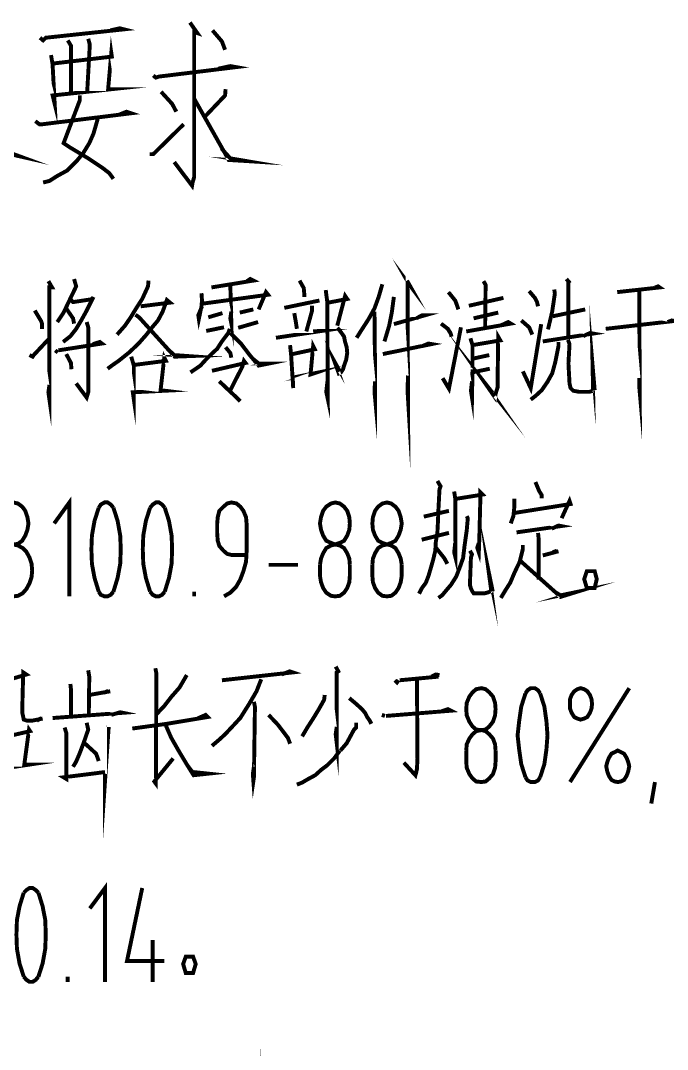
# Model space of a CAD drawing. Header units: millimetres. Extents: x -594 to 6367, y -2099 to 456.
# Drawn here: x -97.4 to -35.6, y -263.4 to -165.1 of the extents above; entities that cross this region are included whole.
import ezdxf

# ---------------------------------------------------------------- set-up
doc = ezdxf.new("R2010")
doc.units = ezdxf.units.MM
doc.layers.add('细实线层', color=7, linetype='Continuous', lineweight=18)

msp = doc.modelspace()

# ---------------------------------------------------------------- linework, layer by layer
at = {"layer": '细实线层', "color": 6, "const_width": 0.37488}
for points in [[(-95.55441334683289, -166.7341697665729), (-95.2533733468326, -166.9869297665729), (-95.00345334683286, -166.7341697665729), (-87.53709334683296, -165.9332897665729), (-87.9403733468325, -165.8338897665728), (-88.8406533468328, -166.032689766573)], [(-81.22661334683286, -165.2829297665729), (-80.52513334683269, -166.2854497665729), (-80.82617334683252, -166.1832097665729), (-80.82617334683252, -178.2560497665729), (-80.82617334683252, -179.1591697665729), (-80.82617334683252, -180.0594497665728), (-80.97669334683266, -180.5621297665729), (-81.02497334683264, -180.8631697665728), (-82.72897334683282, -178.6082097665728)], [(-79.07389334683282, -166.032689766573), (-78.17077334683287, -167.0863297665728), (-77.86973334683259, -167.8872097665728)], [(-94.5007733468328, -168.3870497665729), (-94.35025334683266, -169.2901697665728), (-94.15145334683254, -173.0474897665729), (-94.35025334683266, -172.2466097665729), (-88.69013334683265, -171.6445297665729), (-89.04229334683257, -171.6445297665729), (-88.74125334683274, -168.1882497665729), (-88.69013334683265, -168.5375697665729), (-94.2508533468326, -169.1907697665729)], [(-92.89901334683279, -166.9869297665729), (-92.5979733468325, -167.4867697665729), (-92.5979733468325, -172.1443697665729)], [(-90.94509334683286, -166.8364097665728), (-90.79457334683272, -167.3873697665729), (-91.04449334683247, -171.8944497665728)], [(-84.73401334683282, -170.3409697665729), (-84.48409334683262, -170.5426097665729), (-84.18305334683279, -170.4432097665729), (-76.81893334683261, -169.5400897665729), (-77.36989334683264, -169.4406897665729), (-78.52009334683268, -169.6906097665728)], [(-102.0154133468327, -170.1904497665729), (-99.05897334683274, -177.7050897665729), (-97.50833334683281, -178.0572497665729), (-99.01069334683277, -177.5062897665729), (-99.5616533468328, -176.4043697665729)], [(-83.98141334683257, -171.8944497665728), (-82.93061334683259, -173.0474897665729), (-82.5301733468327, -173.7972497665728)], [(-77.82145334683261, -171.6445297665729), (-77.86973334683259, -172.2466097665729), (-79.77253334683243, -174.2488097665729)], [(-91.74597334683264, -172.2466097665729), (-91.74597334683264, -172.695329766573), (-93.29945334683268, -176.8048097665728), (-92.69737334683256, -177.2052497665729), (-90.94509334683286, -178.2560497665729), (-89.5932533468326, -179.1591697665729), (-88.94005334683285, -179.6590097665729), (-88.53961334683251, -180.2099697665728)], [(-80.82617334683252, -172.5476497665729), (-77.52041334683278, -178.4065697665728), (-75.86753334683269, -178.5088097665729), (-77.36989334683264, -178.2560497665729), (-78.22189334683296, -177.3046497665729)], [(-96.00313334683275, -174.7003697665729), (-95.60269334683287, -175.0014097665729), (-95.35277334683266, -175.0014097665729), (-86.83845334683244, -173.9477697665728), (-87.28717334683276, -173.7972497665728), (-88.03977334683256, -174.0982897665729)], [(-90.04197334683246, -174.4987297665729), (-90.44525334683246, -175.9016897665729), (-90.8456933468328, -176.8048097665728), (-91.39665334683284, -177.7050897665729), (-92.04701334683247, -178.5088097665729), (-92.94729334683277, -179.4090897665728), (-93.94981334683277, -179.9600497665729), (-94.65129334683294, -180.4116097665728), (-95.2533733468326, -180.5621297665729)], [(-85.08333334683263, -177.8556097665728), (-84.73401334683282, -177.8556097665728), (-81.82869334683252, -175.0014097665729)], [(-60.48609334683258, -189.9284497665728), (-60.28729334683246, -190.2806097665729), (-60.4378133468326, -190.0789697665729), (-60.38669334683252, -201.251529766573), (-60.4378133468326, -200.3995297665729), (-60.38669334683252, -198.9965697665729)], [(-92.29693334683267, -189.7779297665729), (-92.09813334683255, -190.4794097665729), (-92.74849334683265, -191.8312497665729), (-93.29945334683268, -192.9842897665728), (-93.90153334683279, -193.8874097665729)], [(-79.17329334683288, -190.5816497665728), (-75.16605334683251, -189.9284497665728), (-75.4670933468328, -189.7779297665729), (-75.76529334683252, -189.9795697665729)], [(-45.25801334683271, -189.7779297665729), (-44.90869334683245, -190.1783697665728)], [(-94.75069334683255, -189.9795697665729), (-94.40137334683274, -190.5816497665728), (-94.65129334683294, -190.5816497665728), (-94.65129334683294, -201.2998097665729), (-94.75069334683255, -200.5983297665729), (-94.65129334683294, -199.8968497665728)], [(-85.18273334683269, -189.9284497665728), (-85.23385334683277, -190.4794097665729), (-85.7848133468328, -191.6835697665729), (-86.33577334683284, -192.5327297665729), (-86.88673334683241, -193.4358497665729), (-87.4376933468329, -194.2367297665728), (-88.1902933468327, -195.0887297665729)], [(-77.36989334683264, -190.2806097665729), (-77.27049334683258, -194.0379297665729), (-77.36989334683264, -193.5352497665729), (-77.27049334683258, -192.8848897665729)], [(-70.7555333468326, -189.9284497665728), (-70.35509334683272, -190.6299297665729), (-70.30681334683274, -191.1326097665728), (-70.30681334683274, -191.4819297665729)], [(-62.8432933468325, -190.2806097665729), (-63.19261334683276, -191.4819297665729), (-63.59305334683265, -192.5838497665729), (-64.14401334683268, -193.5863697665729), (-64.69497334683271, -194.4383697665729), (-65.04713334683262, -194.9893297665728), (-65.29705334683283, -195.3897697665728)], [(-53.17309334683247, -189.9795697665729), (-52.92317334683273, -190.4311297665729)], [(-52.97429334683281, -190.2806097665729), (-53.02257334683279, -194.5377697665729)], [(-46.41105334683286, -190.7804497665729), (-46.35993334683278, -191.1808897665728), (-46.61269334683263, -192.8848897665729), (-47.01313334683252, -194.5888897665729)], [(-45.05921334683259, -190.0789697665729), (-45.05921334683259, -195.3897697665728)], [(-40.39877334683294, -191.0303697665729), (-36.3432533468326, -190.5816497665728), (-36.49093334683263, -190.4794097665729), (-36.79197334683246, -190.5816497665728)], [(-90.44525334683246, -191.4819297665729), (-91.14389334683253, -192.8848897665729), (-91.64657334683258, -193.7851697665728), (-92.09813334683255, -194.5377697665729), (-92.64909334683259, -195.2392497665728), (-93.35057334683276, -195.7902097665728)], [(-92.5979733468325, -191.7829697665728), (-92.39633334683273, -191.9817697665729), (-90.44525334683246, -191.6835697665729)], [(-85.9353333468325, -192.3850497665728), (-83.1294133468327, -192.0328897665729), (-83.43045334683254, -191.7829697665728), (-83.83089334683288, -192.8848897665729), (-84.28245334683285, -193.7368897665729), (-84.83341334683243, -194.3872497665728), (-85.38437334683292, -195.0887297665729), (-86.13697334683272, -195.9407297665729), (-87.03725334683256, -196.7927297665728), (-88.03977334683256, -197.5936097665729), (-88.69013334683265, -198.0451697665728), (-89.09057334683254, -198.3462097665729)], [(-80.1246933468328, -191.1326097665728), (-80.07357334683272, -191.8312497665729), (-80.1246933468328, -192.3850497665728), (-80.37461334683255, -193.5863697665729), (-80.42573334683263, -193.2342097665728), (-80.07357334683272, -192.3850497665728)], [(-80.02529334683274, -192.132289766573), (-73.76309334683262, -191.2802897665729), (-73.96189334683274, -191.0303697665729), (-74.66337334683246, -192.6832497665729)], [(-68.25349334683276, -190.8315697665729), (-68.10297334683261, -191.9817697665729), (-68.05185334683253, -201.251529766573), (-68.20237334683267, -200.5500497665729), (-68.05185334683253, -199.2464897665729)], [(-68.0007333468329, -192.0328897665729), (-66.19733334683266, -191.6835697665729), (-66.39897334683243, -191.3825297665729), (-67.14873334683259, -194.2367297665728)], [(-61.73853334683278, -191.4819297665729), (-61.94017334683255, -192.9842897665728), (-62.19009334683275, -194.2367297665728), (-62.49113334683258, -195.2392497665728), (-62.64165334683273, -195.7390897665729)], [(-56.52997334683275, -191.0303697665729), (-55.87961334683266, -191.8312497665729), (-55.72909334683251, -192.2345297665729), (-55.57857334683283, -192.6832497665729)], [(-54.57605334683282, -192.3339297665729), (-51.27029334683263, -191.5813297665729)], [(-48.81653334683276, -190.9309697665728), (-48.26557334683272, -191.5813297665729), (-48.0639333468325, -191.9817697665729), (-47.96453334683244, -192.3850497665728)], [(-38.29433334683287, -190.9309697665728), (-38.24605334683289, -200.5983297665729), (-38.29433334683287, -200.0473697665728), (-38.29433334683287, -199.2464897665729)], [(-93.04953334683248, -192.5838497665729), (-92.39633334683273, -193.5352497665729), (-92.29693334683267, -194.0379297665729)], [(-76.4667733468327, -192.9842897665728), (-75.16605334683251, -192.6832497665729)], [(-72.20961334683258, -192.5327297665729), (-68.85273334683276, -191.8312497665729)], [(-69.55421334683248, -192.3339297665729), (-69.55421334683248, -192.7854897665729), (-70.10517334683252, -194.7876897665728)], [(-46.56157334683255, -193.3364497665729), (-43.45461334683247, -192.6832497665729)], [(-42.55433334683264, -200.3995297665729), (-42.75313334683275, -198.0451697665728), (-42.70485334683278, -200.4478097665728)], [(-96.05425334683284, -192.7854897665729), (-95.45217334683272, -193.7851697665728), (-95.35277334683266, -194.0862097665729), (-95.35277334683266, -194.5377697665729)], [(-86.4351733468329, -193.1859297665728), (-86.08585334683264, -193.4358497665729), (-82.68069334683284, -197.1931697665729), (-81.32601334683292, -197.1420497665729), (-82.72897334683282, -197.0426497665728), (-83.37933334683245, -196.4405697665728)], [(-79.47433334683271, -193.4358497665729), (-78.11965334683279, -193.0354097665729)], [(-71.25821334683266, -193.0354097665729), (-71.10769334683252, -193.8874097665729), (-71.00829334683291, -194.5377697665729)], [(-63.59305334683265, -192.8848897665729), (-63.54193334683256, -198.3944897665729), (-63.54193334683256, -200.0473697665728), (-63.54193334683256, -201.1010097665729), (-63.59305334683265, -200.5500497665729), (-63.54193334683256, -199.5475297665729)], [(-61.73853334683278, -194.0862097665729), (-58.73381334683287, -193.2342097665728), (-59.0348533468327, -193.2342097665728), (-59.58581334683274, -193.5352497665729)], [(-51.77013334683258, -192.9842897665728), (-54.12449334683285, -193.5352497665729)], [(-49.56629334683291, -193.7368897665729), (-48.81653334683276, -194.3872497665728), (-48.51549334683293, -195.0887297665729)], [(-41.50069334683255, -194.5377697665729), (-34.9402933468327, -193.7851697665728), (-35.19021334683291, -193.7368897665729), (-35.5906533468328, -193.8874097665729)], [(-91.09561334683255, -193.8874097665729), (-90.94509334683286, -194.3872497665728), (-90.94509334683286, -198.5961297665729), (-90.94509334683286, -198.794929766573), (-90.94509334683286, -199.7463297665729), (-90.94509334683286, -200.5983297665729), (-91.09561334683255, -201.1010097665729), (-92.09813334683255, -199.7463297665729)], [(-77.41817334683262, -194.5377697665729), (-77.56869334683276, -194.9382097665729), (-78.17077334683287, -195.7390897665729), (-78.62233334683285, -196.4405697665728), (-79.17329334683288, -196.9432497665729), (-79.72425334683246, -197.4942097665729), (-80.22409334683286, -198.0451697665728), (-80.72677334683246, -198.3944897665729), (-81.17549334683278, -198.6955297665729)], [(-79.67313334683283, -194.7394097665729), (-77.96913334683265, -194.3872497665728)], [(-76.61729334683238, -194.4383697665729), (-74.71449334683254, -193.8874097665729)], [(-73.01049334683282, -195.3897697665728), (-68.65393334683264, -194.7394097665729), (-68.90385334683285, -194.7394097665729), (-69.45481334683242, -194.7876897665728)], [(-67.14873334683259, -194.4383697665729), (-67.00105334683255, -194.5888897665729), (-66.70001334683272, -194.9893297665728), (-66.4983733468325, -195.2903697665729), (-66.39897334683243, -195.7902097665728), (-66.24845334683275, -196.2900497665728), (-66.19733334683266, -196.8410097665728), (-66.29957334683283, -197.4942097665729), (-66.4983733468325, -198.0451697665728), (-66.59777334683255, -198.3944897665729), (-66.79941334683278, -198.6955297665729), (-67.00105334683255, -198.794929766573), (-67.4014933468329, -197.6930097665729), (-66.89881334683284, -198.5961297665729)], [(-57.23145334683247, -194.0379297665729), (-56.58109334683283, -194.5377697665729), (-56.32833334683252, -194.9382097665729), (-56.22893334683246, -195.2903697665729)], [(-57.08093334683278, -199.2464897665729), (-56.47885334683266, -200.249009766573), (-55.32865334683262, -194.3872497665728)], [(-54.82597334683257, -194.7876897665728), (-50.56881334683291, -194.0379297665729), (-50.81873334683266, -193.8874097665729), (-51.46909334683275, -194.1884497665728)], [(-49.41577334683276, -198.5961297665729), (-48.66601334683261, -200.1978897665729), (-47.66349334683261, -194.0862097665729)], [(-96.55409334683279, -197.0426497665728), (-96.25589334683261, -197.1931697665729), (-96.15365334683244, -197.0426497665728), (-94.65129334683294, -195.4380497665729)], [(-77.36989334683264, -194.9382097665729), (-76.31625334683255, -195.9918497665728), (-75.51537334683277, -197.0426497665728), (-74.66337334683246, -198.0451697665728), (-73.66369334683256, -197.8435297665728), (-74.66337334683246, -197.8435297665728), (-75.21433334683249, -197.3919697665729)], [(-71.65865334683255, -196.0912497665729), (-71.55925334683249, -197.0426497665728), (-71.35761334683272, -200.1978897665729), (-71.4087333468328, -199.1953697665729), (-69.4036933468328, -198.794929766573), (-69.70473334683263, -198.8971697665729), (-69.45481334683242, -196.190649766573), (-69.30429334683274, -196.4916897665729), (-71.4087333468328, -196.9432497665729)], [(-54.22673334683256, -196.0912497665729), (-51.57133334683292, -195.6396897665729), (-51.77013334683258, -195.2903697665729), (-51.82125334683266, -198.8971697665729), (-51.82125334683266, -200.0984897665729), (-52.02289334683243, -200.7488497665729), (-52.07117334683241, -201.1010097665729), (-52.97429334683281, -199.7974497665729), (-52.07117334683241, -200.9504897665729)], [(-54.42553334683268, -195.4380497665729), (-54.22673334683256, -196.0912497665729), (-54.22673334683256, -198.2439697665729)], [(-47.51297334683292, -195.7390897665729), (-42.70485334683278, -194.9893297665728), (-43.00589334683261, -194.9382097665729), (-43.6562533468327, -195.2392497665728)], [(-45.10749334683257, -195.5885697665728), (-44.95697334683243, -195.9918497665728), (-45.05921334683259, -197.8435297665728), (-44.95697334683243, -199.7463297665729), (-44.85757334683282, -200.1978897665729), (-44.60765334683262, -200.4478097665728), (-44.05669334683259, -200.5500497665729), (-43.05417334683258, -200.5500497665729), (-42.70485334683278, -200.4478097665728)], [(-94.10033334683246, -196.5910897665728), (-93.85041334683271, -196.7927297665728)], [(-93.79929334683263, -196.5910897665728), (-89.64153334683257, -195.9407297665729), (-89.8431733468328, -195.7902097665728), (-90.49353334683289, -195.9918497665728)], [(-77.82145334683261, -196.2900497665728), (-77.36989334683264, -196.8410097665728), (-77.27049334683258, -197.2925697665728)], [(-62.79217334683287, -196.9432497665729), (-58.13173334683276, -195.9918497665728), (-58.43277334683259, -195.9407297665729), (-59.0348533468327, -196.190649766573)], [(-46.01061334683251, -195.7902097665728), (-46.01061334683251, -196.190649766573), (-46.3116533468328, -197.6930097665729), (-46.61269334683263, -198.794929766573), (-47.0614133468325, -199.5986497665729), (-47.61237334683253, -200.3995297665729), (-48.21445334683264, -200.9504897665729), (-48.66601334683261, -201.2998097665729)], [(-93.04953334683248, -196.9432497665729), (-92.5979733468325, -197.7952497665729), (-92.54685334683288, -198.3944897665729)], [(-86.83845334683244, -197.1931697665729), (-86.58569334683258, -198.0451697665728), (-86.58569334683258, -201.2998097665729), (-86.68793334683275, -200.5983297665729), (-83.63209334683276, -200.4478097665728), (-84.03253334683265, -200.3995297665729), (-83.68037334683274, -197.2925697665728), (-83.5298533468326, -197.5936097665729), (-86.63681334683267, -197.9940497665729)], [(-79.1221733468328, -198.5450097665729), (-75.91581334683266, -197.7952497665729), (-76.0663333468328, -197.5936097665729), (-76.2168533468325, -198.1445697665729), (-77.36989334683264, -200.3995297665729)], [(-52.6221333468329, -197.0426497665728), (-54.22673334683256, -197.3919697665729)], [(-54.22673334683256, -198.3944897665729), (-54.27501334683254, -201.1010097665729), (-54.3772533468327, -200.4478097665728), (-54.27501334683254, -199.5475297665729)], [(-54.22673334683256, -198.6955297665729), (-52.57385334683292, -198.3462097665729)], [(-77.52041334683278, -200.3995297665729), (-78.42069334683262, -199.5475297665729), (-76.76781334683253, -201.1010097665729), (-76.41849334683272, -201.4503297665728)], [(-57.58077334683273, -209.0643697665729), (-57.28257334683255, -209.5670497665728), (-57.38197334683261, -209.8652497665729), (-57.48137334683267, -211.7708897665729), (-57.53249334683275, -213.0233297665729), (-57.58077334683273, -213.9747297665729), (-57.73129334683287, -214.8750097665728), (-57.78241334683295, -215.7270097665729), (-57.98405334683272, -216.5790097665729), (-58.18285334683284, -217.2804897665728), (-58.43277334683259, -218.1324897665729), (-58.68269334683279, -218.7828497665729), (-59.08597334683279, -219.3338097665728), (-59.33589334683253, -219.8364897665729)], [(-48.21445334683264, -209.1666097665728), (-47.86229334683273, -210.0157697665729), (-47.61237334683253, -210.4190497665729), (-47.61237334683253, -210.7172497665729)], [(-55.97901334683272, -210.0668897665728), (-55.87961334683266, -210.7172497665729), (-55.87961334683266, -215.3265697665729), (-55.87961334683266, -216.2779697665728), (-55.97901334683272, -215.8775297665729), (-55.87961334683266, -214.9772497665729)], [(-55.77737334683249, -210.7683697665728), (-53.27249334683253, -210.3679297665728), (-53.47413334683276, -210.1662897665728), (-53.47413334683276, -210.6178497665728), (-53.57353334683282, -214.5256897665729), (-53.6246533468329, -215.8775297665729), (-53.77517334683259, -215.4259697665728), (-53.6246533468329, -214.9772497665729)], [(-98.10757334683282, -215.1277697665728), (-97.65885334683296, -215.0766497665729), (-97.2555733468325, -214.7756097665729), (-96.95737334683278, -214.2757697665729), (-96.75573334683256, -213.7248097665729), (-96.6563333468325, -213.1227297665729), (-96.75573334683256, -212.5206497665729), (-96.95737334683278, -211.9214097665729), (-97.2555733468325, -211.5209697665729), (-97.65885334683296, -211.2199297665729), (-98.10757334683282, -211.1176897665729), (-99.86269334683263, -211.1176897665729), (-99.86269334683263, -220.0864097665728)], [(-92.74849334683265, -220.0864097665728), (-92.74849334683265, -211.1176897665729), (-94.19973334683252, -213.1227297665729)], [(-88.53961334683251, -211.6203697665728), (-88.78953334683271, -211.3193297665729), (-89.09057334683254, -211.1176897665729), (-89.39161334683283, -211.1176897665729), (-89.74377334683274, -211.3193297665729), (-89.9425733468324, -211.6203697665728)], [(-83.63209334683276, -211.6203697665728), (-83.88201334683251, -211.3193297665729), (-84.18305334683279, -211.1176897665729), (-84.48409334683262, -211.1176897665729), (-84.7822933468328, -211.3193297665729), (-85.03505334683265, -211.6203697665728)], [(-77.96913334683265, -220.0864097665728), (-77.36989334683264, -219.7342497665729), (-76.81893334683261, -219.1832897665729), (-76.41849334683272, -218.4818097665728), (-76.11745334683289, -217.6809297665729), (-75.86753334683269, -216.7806497665729), (-75.8164133468326, -215.8775297665729), (-75.8164133468326, -213.1227297665729), (-75.86753334683269, -212.5206497665729), (-76.11745334683289, -211.9214097665729), (-76.41849334683272, -211.5209697665729), (-76.76781334683253, -211.2199297665729), (-77.27049334683258, -211.1176897665729), (-77.67093334683247, -211.2199297665729), (-78.02025334683273, -211.5209697665729), (-78.42069334683262, -211.9214097665729), (-78.57121334683276, -212.5206497665729), (-78.62233334683285, -213.1227297665729), (-78.62233334683285, -214.0741297665729), (-78.57121334683276, -214.7756097665729), (-78.42069334683262, -215.2754497665728), (-78.02025334683273, -215.7270097665729), (-77.67093334683247, -216.0280497665728), (-77.27049334683258, -216.1274497665729), (-75.8164133468326, -216.1274497665729)], [(-65.94741334683292, -213.1227297665729), (-65.99853334683255, -212.5206497665729), (-66.19733334683266, -211.9214097665729), (-66.4983733468325, -211.5209697665729), (-66.89881334683284, -211.2199297665729), (-67.35037334683281, -211.1176897665729), (-67.7508133468327, -211.2199297665729), (-68.20237334683267, -211.5209697665729), (-68.5034133468325, -211.9214097665729), (-68.70221334683262, -212.5206497665729), (-68.80445334683279, -213.1227297665729), (-68.70221334683262, -213.7248097665729), (-68.5034133468325, -214.2757697665729), (-68.20237334683267, -214.7756097665729), (-67.7508133468327, -214.9772497665729), (-67.35037334683281, -215.1277697665728), (-66.89881334683284, -214.9772497665729), (-66.4983733468325, -214.7756097665729), (-66.19733334683266, -214.2757697665729), (-65.99853334683255, -213.7248097665729), (-65.94741334683292, -213.1227297665729)], [(-60.98877334683263, -213.1227297665729), (-61.08817334683269, -212.5206497665729), (-61.28981334683246, -211.9214097665729), (-61.59085334683274, -211.5209697665729), (-61.99129334683263, -211.2199297665729), (-62.39173334683252, -211.1176897665729), (-62.8432933468325, -211.2199297665729), (-63.24373334683284, -211.5209697665729), (-63.54193334683256, -211.9214097665729), (-63.74357334683279, -212.5206497665729), (-63.79469334683287, -213.1227297665729), (-63.74357334683279, -213.7248097665729), (-63.54193334683256, -214.2757697665729), (-63.24373334683284, -214.7756097665729), (-62.8432933468325, -214.9772497665729), (-62.39173334683252, -215.1277697665728), (-61.99129334683263, -214.9772497665729), (-61.59085334683274, -214.7756097665729), (-61.28981334683246, -214.2757697665729), (-61.08817334683269, -213.7248097665729), (-60.98877334683263, -213.1227297665729)], [(-50.21949334683265, -210.7683697665728), (-50.21949334683265, -211.4698497665729), (-50.26777334683263, -211.9214097665729), (-50.31889334683271, -212.4212497665729), (-50.46941334683285, -212.8216897665728), (-50.56881334683291, -213.1227297665729)], [(-50.21949334683265, -212.1202097665729), (-44.85757334683282, -211.2682097665729), (-44.95697334683243, -210.970009766573), (-45.70957334683268, -212.6228897665728)], [(-89.9425733468324, -211.6203697665728), (-90.34301334683275, -212.8728097665729), (-90.59293334683295, -214.2757697665729), (-90.64405334683258, -215.5764897665729), (-90.59293334683295, -216.9794497665729), (-90.34301334683275, -218.3312897665728), (-89.9425733468324, -219.6348497665729)], [(-88.53961334683251, -219.6348497665729), (-88.13917334683262, -218.3312897665728), (-87.88925334683287, -216.9794497665729), (-87.83813334683279, -215.5764897665729), (-87.88925334683287, -214.2757697665729), (-88.13917334683262, -212.8728097665729), (-88.53961334683251, -211.6203697665728)], [(-85.03505334683265, -211.6203697665728), (-85.43549334683254, -212.8728097665729), (-85.68541334683275, -214.2757697665729), (-85.73369334683272, -215.5764897665729), (-85.68541334683275, -216.9794497665729), (-85.43549334683254, -218.3312897665728), (-85.03505334683265, -219.6348497665729)], [(-83.63209334683276, -219.6348497665729), (-83.23165334683287, -218.3312897665728), (-82.97889334683256, -216.9794497665729), (-82.93061334683259, -215.5764897665729), (-82.97889334683256, -214.2757697665729), (-83.23165334683287, -212.8728097665729), (-83.63209334683276, -211.6203697665728)], [(-58.88433334683256, -212.4723697665729), (-56.47885334683266, -211.9214097665729)], [(-54.77769334683259, -212.4212497665729), (-54.67545334683288, -212.6228897665728), (-54.77769334683259, -213.7730897665729), (-54.97649334683271, -215.1760497665729), (-55.12701334683285, -216.4284897665729), (-55.42805334683268, -217.2804897665728), (-55.77737334683249, -218.1836097665729), (-56.28005334683255, -218.9844897665729), (-56.62937334683281, -219.3849297665729), (-57.13205334683241, -219.9870097665729), (-57.48137334683267, -220.2369297665729)], [(-54.47665334683276, -215.7270097665729), (-54.27501334683254, -216.0791697665729), (-54.3772533468327, -216.3802097665729), (-54.47665334683276, -218.9844897665729), (-54.3772533468327, -219.3338097665728), (-54.22673334683256, -219.6348497665729), (-54.12449334683285, -219.7853697665728), (-53.87457334683265, -219.7853697665728), (-53.02257334683279, -219.7853697665728), (-52.67325334683252, -219.685969766573), (-52.32109334683261, -219.4843297665728), (-52.67325334683252, -217.7803297665729), (-52.42333334683278, -219.6348497665729)], [(-50.01785334683242, -213.9747297665729), (-45.76069334683277, -213.3726497665729), (-46.01061334683251, -213.3243697665729), (-46.66097334683261, -213.6225697665728)], [(-59.08597334683279, -214.6762097665728), (-56.47885334683266, -214.0258497665729)], [(-47.96453334683244, -214.0258497665729), (-47.91341334683281, -214.5256897665729), (-47.91341334683281, -218.4818097665728)], [(-99.86269334683263, -220.0864097665728), (-98.10757334683282, -220.0864097665728), (-97.65885334683296, -220.0352897665729), (-97.20729334683253, -219.7853697665728), (-96.85513334683262, -219.3849297665729), (-96.55409334683279, -218.8339697665729), (-96.35529334683267, -218.2318897665729), (-96.30417334683258, -217.632649766573), (-96.35529334683267, -216.9794497665729), (-96.55409334683279, -216.3802097665729), (-96.85513334683262, -215.8292497665728), (-97.20729334683253, -215.4770897665728), (-97.65885334683296, -215.2271697665728), (-98.10757334683282, -215.1277697665728), (-99.86269334683263, -215.1277697665728)], [(-65.94741334683292, -217.0788497665729), (-65.99853334683255, -216.4796097665728), (-66.19733334683266, -215.9769297665729), (-66.4983733468325, -215.4770897665728), (-66.89881334683284, -215.2271697665728), (-67.35037334683281, -215.1277697665728), (-67.7508133468327, -215.2271697665728), (-68.20237334683267, -215.4770897665728), (-68.5034133468325, -215.9769297665729), (-68.70221334683262, -216.4796097665728), (-68.80445334683279, -217.0788497665729)], [(-60.98877334683263, -217.0788497665729), (-61.08817334683269, -216.4796097665728), (-61.28981334683246, -215.9769297665729), (-61.59085334683274, -215.4770897665728), (-61.99129334683263, -215.2271697665728), (-62.39173334683252, -215.1277697665728), (-62.8432933468325, -215.2271697665728), (-63.24373334683284, -215.4770897665728), (-63.54193334683256, -215.9769297665729), (-63.74357334683279, -216.4796097665728), (-63.79469334683287, -217.0788497665729)], [(-49.41577334683276, -215.1760497665729), (-49.41577334683276, -215.5764897665729), (-49.71681334683259, -216.7806497665729), (-50.21949334683265, -217.8314497665729), (-50.61993334683254, -218.7828497665729), (-51.06865334683286, -219.4843297665728), (-51.52021334683283, -220.2369297665729)], [(-57.73129334683287, -215.4259697665728), (-56.93041334683264, -216.4284897665729), (-56.62937334683281, -216.9794497665729)], [(-47.51297334683292, -216.1785697665729), (-46.01061334683251, -215.7781297665729)], [(-46.16113334683266, -215.7270097665729), (-46.56157334683255, -215.8775297665729)], [(-73.71197334683254, -217.0788497665729), (-70.90605334683275, -217.0788497665729)], [(-68.80445334683279, -218.1324897665729), (-68.80445334683279, -217.0788497665729)], [(-65.94741334683292, -217.0788497665729), (-65.94741334683292, -218.1324897665729)], [(-63.79469334683287, -218.1324897665729), (-63.79469334683287, -217.0788497665729)], [(-60.98877334683263, -217.0788497665729), (-60.98877334683263, -218.1324897665729)], [(-49.61741334683254, -216.7295297665728), (-45.80897334683274, -220.1346897665728), (-44.35773334683287, -219.685969766573), (-45.80897334683274, -219.9870097665729), (-46.3116533468328, -219.685969766573)], [(-68.80445334683279, -218.1324897665729), (-68.70221334683262, -218.7345697665728), (-68.5034133468325, -219.2855297665728), (-68.20237334683267, -219.7342497665729), (-67.7508133468327, -220.0352897665729), (-67.35037334683281, -220.0864097665728), (-66.89881334683284, -220.0352897665729), (-66.4983733468325, -219.7342497665729), (-66.19733334683266, -219.2855297665728), (-65.99853334683255, -218.7345697665728), (-65.94741334683292, -218.1324897665729)], [(-63.79469334683287, -218.1324897665729), (-63.74357334683279, -218.7345697665728), (-63.54193334683256, -219.2855297665728), (-63.24373334683284, -219.7342497665729), (-62.8432933468325, -220.0352897665729), (-62.39173334683252, -220.0864097665728), (-61.99129334683263, -220.0352897665729), (-61.59085334683274, -219.7342497665729), (-61.28981334683246, -219.2855297665728), (-61.08817334683269, -218.7345697665728), (-60.98877334683263, -218.1324897665729)], [(-42.55433334683264, -217.6809297665729), (-42.35269334683287, -218.4335297665729), (-42.55433334683264, -219.2855297665728), (-43.30409334683279, -219.2855297665728), (-43.55685334683264, -218.4335297665729), (-43.30409334683279, -217.6809297665729), (-42.55433334683264, -217.6809297665729)], [(-89.9425733468324, -219.6348497665729), (-89.74377334683274, -219.9358897665729), (-89.39161334683283, -220.0864097665728), (-89.09057334683254, -220.0864097665728), (-88.78953334683271, -219.9358897665729), (-88.53961334683251, -219.6348497665729)], [(-85.03505334683265, -219.6348497665729), (-84.7822933468328, -219.9358897665729), (-84.48409334683262, -220.0864097665728), (-84.18305334683279, -220.0864097665728), (-83.88201334683251, -219.9358897665729), (-83.63209334683276, -219.6348497665729)], [(-80.82617334683252, -220.0864097665728), (-80.82617334683252, -219.6348497665729)], [(-90.94509334683286, -227.1494897665729), (-90.8456933468328, -227.7515697665729), (-90.89397334683278, -231.5060497665729)], [(-84.5323733468326, -226.9478497665729), (-84.43297334683254, -227.4505297665728), (-84.48409334683262, -237.9698897665729), (-84.63177334683266, -237.7682497665728), (-82.82837334683242, -235.5644097665729)], [(-67.29925334683273, -226.7973297665728), (-67.04933334683253, -227.2488897665729), (-67.19985334683267, -227.3482897665729), (-67.19985334683267, -234.1131697665728), (-67.29925334683273, -233.2611697665728), (-67.19985334683267, -232.5596897665729)], [(-98.86017334683262, -228.1520097665729), (-96.85513334683262, -227.5499297665729), (-97.15617334683245, -227.3482897665729), (-97.20729334683253, -229.1516897665729), (-97.2555733468325, -231.1567297665729), (-97.15617334683245, -231.6082897665729), (-97.10789334683247, -231.8582097665728), (-96.80685334683264, -231.9576097665729), (-96.30417334683258, -231.9576097665729), (-95.30449334683269, -231.7588097665729)], [(-81.5276533468327, -227.6010497665729), (-82.22913334683287, -228.8023697665728), (-82.97889334683256, -229.6543697665729), (-83.68037334683274, -230.5546497665729), (-84.48409334683262, -231.4066497665729)], [(-74.41345334683271, -228.0014897665728), (-74.86501334683268, -229.1516897665729), (-75.56649334683286, -230.3558497665729), (-76.41849334683272, -231.7076897665729), (-77.06885334683281, -232.4091697665729), (-77.86973334683259, -233.2611697665728), (-78.4718133468327, -233.8121297665729), (-79.1221733468328, -234.3630897665729)], [(-78.17077334683287, -228.1008897665729), (-71.4087333468328, -227.3482897665729), (-71.70977334683263, -227.2488897665729), (-72.45953334683279, -227.5499297665729)], [(-61.63913334683272, -228.1008897665729), (-61.4403333468326, -228.3025297665729), (-61.28981334683246, -228.1008897665729)], [(-61.18757334683275, -228.1008897665729), (-57.48137334683267, -227.7515697665729)], [(-59.53469334683265, -228.0014897665728), (-59.48641334683268, -235.5644097665729), (-59.53469334683265, -236.5669297665729), (-59.6852133468328, -237.1690097665728), (-60.78713334683286, -235.9648497665729), (-59.6852133468328, -237.1690097665728), (-59.58581334683274, -236.8679697665729)], [(-57.38197334683261, -227.6010497665729), (-57.73129334683287, -227.5499297665729), (-58.13173334683276, -227.7515697665729)], [(-92.64909334683259, -228.4530497665728), (-92.5979733468325, -228.9528897665729), (-92.5979733468325, -231.6082897665729)], [(-89.04229334683257, -229.1034097665729), (-89.44273334683291, -229.3022097665729)], [(-52.02289334683243, -230.8556897665729), (-52.07117334683241, -230.2564497665729), (-52.27281334683263, -229.6543697665729), (-52.6221333468329, -229.2539297665729), (-52.97429334683281, -228.9528897665729), (-53.3747333468327, -228.8534897665729), (-53.87457334683265, -228.9528897665729), (-54.22673334683256, -229.2539297665729), (-54.52493334683274, -229.6543697665729), (-54.77769334683259, -230.2564497665729), (-54.82597334683257, -230.8556897665729), (-54.77769334683259, -231.4577697665729), (-54.52493334683274, -232.0598497665728), (-54.22673334683256, -232.5085697665729), (-53.87457334683265, -232.8096097665729), (-53.3747333468327, -232.8607297665728), (-52.97429334683281, -232.8096097665729), (-52.6221333468329, -232.5085697665729), (-52.27281334683263, -232.0598497665728), (-52.07117334683241, -231.4577697665729), (-52.02289334683243, -230.8556897665729)], [(-47.76289334683267, -229.3533297665729), (-47.96453334683244, -229.0522897665728), (-48.26557334683272, -228.8534897665729), (-48.66601334683261, -228.8534897665729), (-48.96705334683244, -229.0522897665728), (-49.16585334683256, -229.3533297665729)], [(-42.80425334683284, -230.3558497665729), (-42.85537334683247, -229.9042897665729), (-43.00589334683261, -229.5038497665729), (-43.25581334683281, -229.1516897665729), (-43.55685334683264, -228.9528897665729), (-43.90617334683245, -228.8534897665729), (-44.20721334683273, -228.9528897665729), (-44.50825334683256, -229.1516897665729), (-44.75817334683276, -229.5038497665729), (-44.90869334683245, -229.9042897665729), (-44.90869334683245, -230.3558497665729), (-44.90869334683245, -230.8074097665728), (-44.75817334683276, -231.2078497665728), (-44.50825334683256, -231.6082897665729), (-44.20721334683273, -231.7588097665729), (-43.90617334683245, -231.8582097665728), (-43.55685334683264, -231.7588097665729), (-43.25581334683281, -231.6082897665729), (-43.00589334683261, -231.2078497665728), (-42.85537334683247, -230.8074097665728), (-42.80425334683284, -230.3558497665729)], [(-44.90869334683245, -237.8193697665729), (-39.2485733468329, -228.8534897665729)], [(-90.8456933468328, -229.5038497665729), (-88.8406533468328, -229.1516897665729)], [(-68.35289334683281, -229.5038497665729), (-68.40117334683279, -229.9554097665729), (-68.90385334683285, -230.8556897665729), (-69.45481334683242, -231.7588097665729), (-70.00577334683291, -232.6108097665729), (-70.50561334683286, -233.4599697665728)], [(-65.99853334683255, -229.8048897665728), (-65.3453333468328, -230.3558497665729), (-64.79437334683277, -230.8556897665729), (-64.49617334683259, -231.2078497665728), (-64.29453334683282, -231.6082897665729), (-64.04461334683262, -231.9576097665729), (-63.89409334683293, -232.2586497665729)], [(-49.16585334683256, -229.3533297665729), (-49.56629334683291, -230.6057697665728), (-49.76793334683268, -232.0087297665729), (-49.91845334683282, -233.3605697665729), (-49.76793334683268, -234.7124097665728), (-49.56629334683291, -236.1153697665729), (-49.16585334683256, -237.3678097665729)], [(-47.76289334683267, -237.3678097665729), (-47.36245334683278, -236.1153697665729), (-47.16365334683266, -234.7124097665728), (-47.0614133468325, -233.3605697665729), (-47.16365334683266, -232.0087297665729), (-47.36245334683278, -230.6057697665728), (-47.76289334683267, -229.3533297665729)], [(-75.11493334683288, -230.1542097665729), (-75.01553334683283, -230.6568897665728), (-75.11493334683288, -237.3678097665729), (-75.16605334683251, -237.7199697665728), (-75.21433334683249, -237.0667697665729), (-75.11493334683288, -236.3652897665729)], [(-62.49113334683258, -231.5060497665729), (-56.28005334683255, -231.006209766573), (-56.58109334683283, -230.8556897665729), (-57.18033334683284, -231.0573297665728)], [(-95.40389334683275, -231.7076897665729), (-95.85545334683272, -231.9576097665729)], [(-94.35025334683266, -231.7076897665729), (-87.63933334683267, -231.2078497665728), (-87.88925334683287, -231.1567297665729), (-88.74125334683274, -231.4066497665729)], [(-86.73621334683273, -232.7102097665729), (-83.43045334683254, -232.2586497665729), (-79.52261334683269, -231.6082897665729), (-79.72425334683246, -231.4066497665729), (-80.52513334683269, -231.7588097665729)], [(-71.65865334683255, -234.1614497665729), (-71.86029334683278, -233.6104897665729), (-72.8116933468327, -232.3580497665729), (-73.71197334683254, -231.4066497665729)], [(-62.89157334683247, -231.4066497665729), (-62.59053334683264, -231.5060497665729)], [(-99.36001334683257, -232.9090097665729), (-99.3117333468326, -233.7610097665729), (-99.20949334683243, -237.6177297665729), (-99.3117333468326, -236.5669297665729), (-96.6563333468325, -236.1664897665728), (-97.05677334683239, -236.1664897665728), (-96.60521334683287, -232.8096097665729), (-96.50581334683281, -232.9601297665729), (-99.3117333468326, -233.6104897665729)], [(-93.20005334683262, -232.6108097665729), (-93.04953334683248, -233.1106497665728), (-93.04953334683248, -237.5183297665728), (-93.29945334683268, -237.3678097665729), (-89.34049334683274, -236.8679697665729)], [(-91.09561334683255, -232.1592497665729), (-90.94509334683286, -232.8096097665729), (-91.39665334683284, -234.1131697665728), (-91.79709334683272, -235.1639697665728), (-92.09813334683255, -235.8654497665729), (-92.39633334683273, -236.3652897665729)], [(-88.99117334683248, -232.5596897665729), (-89.34049334683274, -237.7199697665728), (-89.34049334683274, -237.0667697665729)], [(-83.5298533468326, -232.4091697665729), (-83.03001334683265, -233.5622097665728), (-82.22913334683287, -234.9651697665729), (-81.47653334683261, -236.2176097665729), (-80.8772933468326, -237.1690097665728), (-79.47433334683271, -237.0184897665729), (-80.8772933468326, -236.8679697665729)], [(-65.3453333468328, -232.1592497665729), (-65.3453333468328, -232.6108097665729), (-65.54697334683257, -232.8096097665729), (-66.24845334683275, -234.1131697665728), (-66.85053334683286, -234.8146497665729)], [(-52.02289334683243, -234.8146497665729), (-52.07117334683241, -234.2125697665729), (-52.27281334683263, -233.6616097665728), (-52.6221333468329, -233.2611697665728), (-52.97429334683281, -232.9601297665729), (-53.3747333468327, -232.8607297665728), (-53.87457334683265, -232.9601297665729), (-54.22673334683256, -233.2611697665728), (-54.52493334683274, -233.6616097665728), (-54.77769334683259, -234.2125697665729), (-54.82597334683257, -234.8146497665729)], [(-91.39665334683284, -234.0109297665729), (-90.1924933468326, -235.1128497665729), (-89.9425733468324, -235.8143297665729)], [(-66.89881334683284, -234.8146497665729), (-67.44977334683287, -235.5644097665729), (-68.10297334683261, -236.2176097665729), (-68.70221334683262, -236.6663297665729), (-69.25317334683265, -237.1690097665728), (-69.90637334683285, -237.5183297665728), (-70.50561334683286, -237.8704897665729), (-71.00829334683291, -238.0692897665729)], [(-54.82597334683257, -235.8654497665729), (-54.82597334683257, -234.8146497665729)], [(-52.02289334683243, -234.8146497665729), (-52.02289334683243, -235.8654497665729)], [(-39.2485733468329, -236.3170097665729), (-39.3479733468325, -235.9165697665729), (-39.49849334683265, -235.5161297665729), (-39.74841334683239, -235.1128497665729), (-40.04945334683268, -234.9651697665729), (-40.35049334683251, -234.8146497665729), (-40.64869334683269, -234.9651697665729), (-40.94973334683252, -235.1128497665729), (-41.20249334683282, -235.5161297665729), (-41.35017334683286, -235.9165697665729), (-41.45241334683257, -236.3170097665729), (-41.35017334683286, -236.8168497665729), (-41.20249334683282, -237.2172897665729), (-40.94973334683252, -237.6177297665729), (-40.64869334683269, -237.7682497665728), (-40.35049334683251, -237.8193697665729), (-40.04945334683268, -237.7682497665728), (-39.74841334683239, -237.6177297665729), (-39.49849334683265, -237.2172897665729), (-39.3479733468325, -236.8168497665729), (-39.2485733468329, -236.3170097665729)], [(-54.82597334683257, -235.8654497665729), (-54.77769334683259, -236.4675297665729), (-54.52493334683274, -237.0667697665729), (-54.22673334683256, -237.4700497665729), (-53.87457334683265, -237.7682497665728), (-53.3747333468327, -237.8193697665729), (-52.97429334683281, -237.7682497665728), (-52.6221333468329, -237.4700497665729), (-52.27281334683263, -237.0667697665729), (-52.07117334683241, -236.4675297665729), (-52.02289334683243, -235.8654497665729)], [(-81.47653334683261, -236.2176097665729), (-80.8772933468326, -237.0184897665729)], [(-49.16585334683256, -237.3678097665729), (-48.96705334683244, -237.668849766573), (-48.66601334683261, -237.8193697665729), (-48.26557334683272, -237.8193697665729), (-47.96453334683244, -237.668849766573), (-47.76289334683267, -237.3678097665729)], [(-37.14413334683283, -239.8726897665729), (-36.79197334683246, -237.8193697665729)], [(-89.34049334683274, -256.9041697665729), (-89.34049334683274, -247.9382897665729), (-90.79457334683272, -249.8922097665729)], [(-97.10789334683247, -248.3898497665729), (-97.50833334683281, -249.6905697665728), (-97.75825334683256, -250.9941297665729), (-97.80653334683254, -252.3970897665729), (-97.75825334683256, -253.7489297665728), (-97.50833334683281, -255.1518897665728), (-97.10789334683247, -256.4043297665729)], [(-95.70493334683258, -248.3898497665729), (-95.95485334683278, -248.1399297665729), (-96.25589334683261, -247.9382897665729), (-96.55409334683279, -247.9382897665729), (-96.85513334683262, -248.1399297665729), (-97.10789334683247, -248.3898497665729)], [(-95.70493334683258, -256.4043297665729), (-95.30449334683269, -255.1518897665728), (-95.05173334683283, -253.7489297665728), (-95.00345334683286, -252.3970897665729), (-95.05173334683283, -250.9941297665729), (-95.30449334683269, -249.6905697665728), (-95.70493334683258, -248.3898497665729)], [(-85.7848133468328, -247.9382897665729), (-87.23889334683278, -254.9019697665728), (-83.68037334683274, -254.9019697665728)], [(-84.7822933468328, -252.8969297665728), (-84.7822933468328, -256.9041697665729)], [(-80.92557334683258, -254.501529766573), (-80.67565334683283, -255.2030097665729), (-80.92557334683258, -256.0550097665729), (-81.62705334683275, -256.0550097665729), (-81.8769733468325, -255.2030097665729), (-81.62705334683275, -254.501529766573), (-80.92557334683258, -254.501529766573)], [(-97.10789334683247, -256.4043297665729), (-96.85513334683262, -256.7053697665729), (-96.55409334683279, -256.9041697665729), (-96.25589334683261, -256.9041697665729), (-95.95485334683278, -256.7053697665729), (-95.70493334683258, -256.4043297665729)], [(-92.89901334683279, -256.9041697665729), (-92.89901334683279, -256.4043297665729)], [(-76.36737334683264, -267.0742097665728), (-76.2168533468325, -270.1811697665729), (-76.11745334683289, -271.3824897665729), (-75.91581334683266, -273.1347697665728), (-75.56649334683286, -274.4894497665729), (-75.26545334683257, -275.5402497665729), (-74.86501334683268, -276.2928497665729), (-74.56397334683285, -276.8438097665729), (-74.11241334683288, -277.3436497665729), (-73.96189334683274, -277.4941697665729), (-74.11241334683288, -274.4894497665729), (-74.06413334683245, -277.1931297665728)]]:
    msp.add_lwpolyline(points, dxfattribs=at)

doc.saveas('drawing.dxf')
